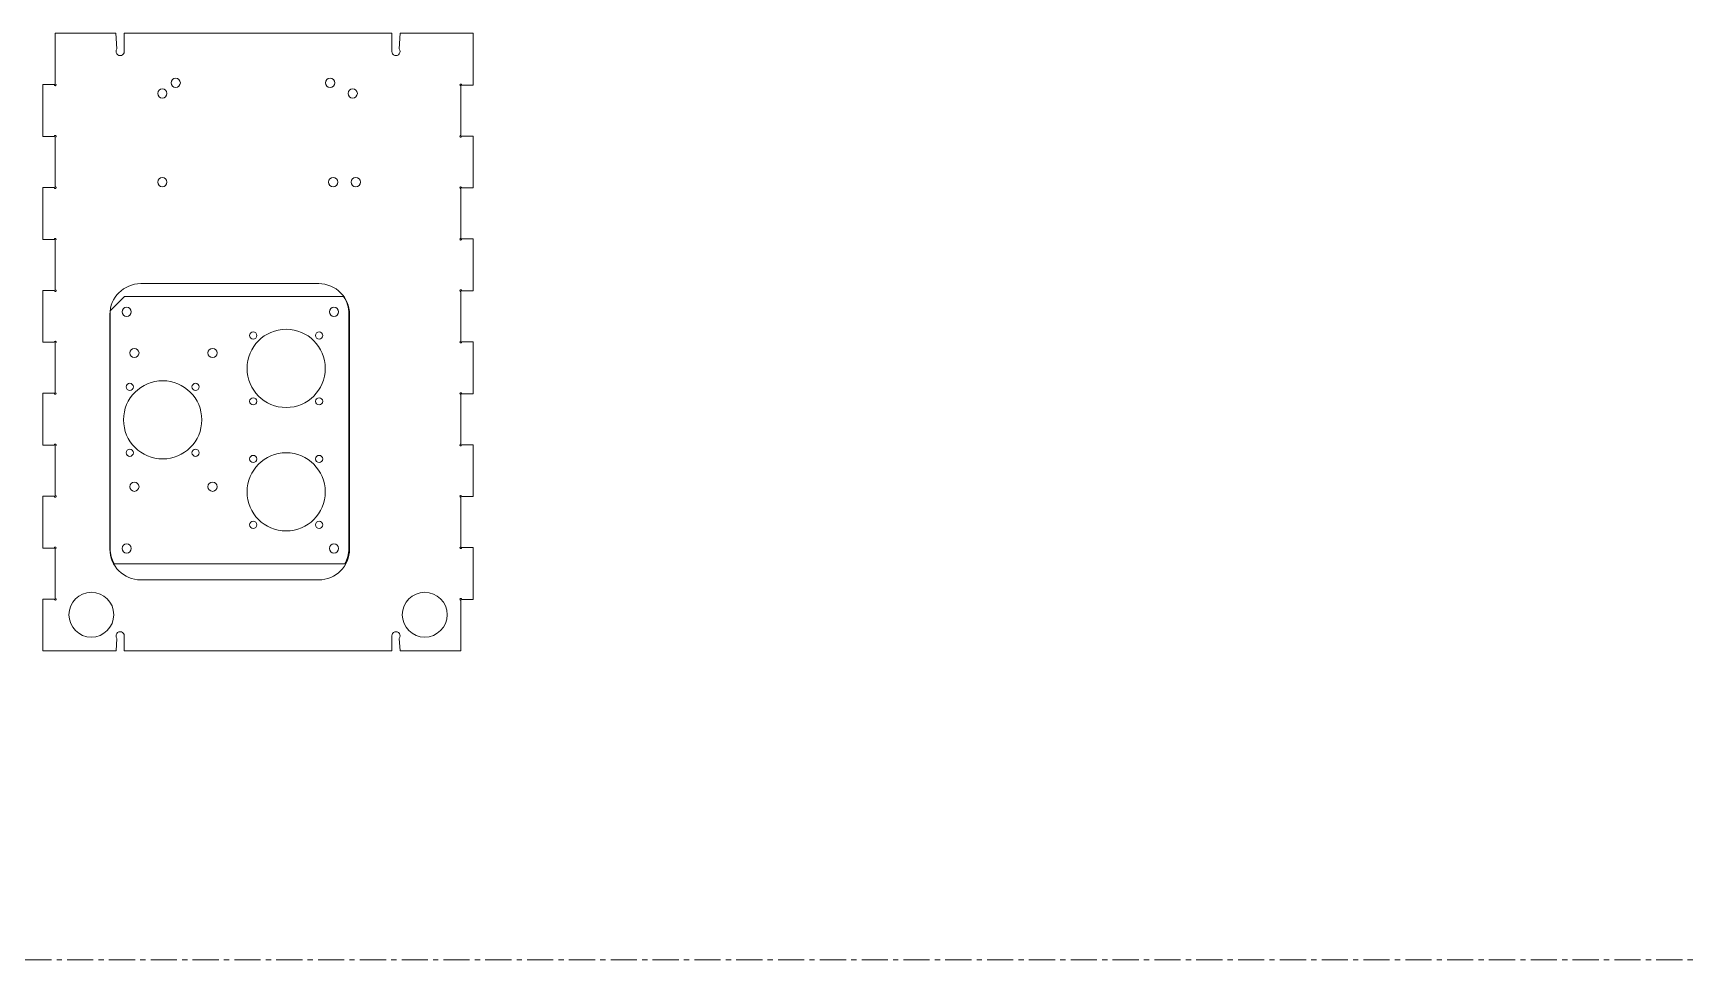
# Model space of a CAD drawing. Header units: millimetres. Extents: x 0 to 1624, y 0 to 914.
# Drawn here: x 817 to 1624, y 457 to 907 of the extents above; entities that cross this region are included whole.
import ezdxf

# ---------------------------------------------------------------- set-up
doc = ezdxf.new("R2010")
doc.units = ezdxf.units.MM
doc.linetypes.add('CENTERX2', pattern=[20.32, 12.7, -2.54, 2.54, -2.54])

msp = doc.modelspace()

# ---------------------------------------------------------------- linework, layer by layer
at = {"color": 7, "linetype": 'Continuous', "lineweight": 15}
for p, q in [((827.279, 907.3), (827.279, 882.588)), ((856.783, 907.3), (827.279, 907.3)), ((857.328, 899.668), (856.783, 907.3)), ((860.879, 907.3), (860.879, 898.449)), ((990.879, 907.3), (860.879, 907.3)), ((990.879, 898.449), (990.879, 907.3)), ((994.975, 907.3), (994.431, 899.668)), ((1030.479, 907.3), (994.975, 907.3)), ((1030.479, 882.1), (1030.479, 907.3)), ((821.279, 882.3), (821.279, 857.1)), ((826.992, 882.3), (821.279, 882.3)), ((1024.479, 857.588), (1024.479, 881.813)), ((1024.766, 882.1), (1030.479, 882.1)), ((821.279, 857.1), (826.992, 857.1)), ((827.279, 856.813), (827.279, 832.588)), ((1030.479, 857.3), (1024.766, 857.3)), ((1030.479, 832.1), (1030.479, 857.3)), ((821.279, 832.3), (821.279, 807.1)), ((826.992, 832.3), (821.279, 832.3)), ((1024.479, 807.588), (1024.479, 831.813)), ((1024.766, 832.1), (1030.479, 832.1)), ((821.279, 807.1), (826.992, 807.1)), ((827.279, 806.813), (827.279, 782.588)), ((1030.479, 807.3), (1024.766, 807.3)), ((1030.479, 782.1), (1030.479, 807.3)), ((955.379, 785.6), (868.879, 785.6)), ((821.279, 782.3), (821.279, 757.1)), ((826.992, 782.3), (821.279, 782.3)), ((861.035, 779.401), (854.035, 772.401)), ((861.035, 779.401), (967.394, 779.401)), ((1024.479, 757.588), (1024.479, 781.813)), ((1024.766, 782.1), (1030.479, 782.1)), ((853.879, 770.6), (853.879, 656.6)), ((854.035, 656.901), (854.035, 772.401)), ((970.035, 770.901), (970.035, 656.901)), ((970.379, 656.6), (970.379, 770.6)), ((821.279, 757.1), (826.992, 757.1)), ((827.279, 756.813), (827.279, 732.588)), ((1030.479, 757.3), (1024.766, 757.3)), ((1030.479, 732.1), (1030.479, 757.3)), ((821.279, 732.3), (821.279, 707.1)), ((826.992, 732.3), (821.279, 732.3)), ((1024.479, 707.588), (1024.479, 731.813)), ((1024.766, 732.1), (1030.479, 732.1)), ((821.279, 707.1), (826.992, 707.1)), ((827.279, 706.813), (827.279, 682.588)), ((1030.479, 707.3), (1024.766, 707.3)), ((1030.479, 682.1), (1030.479, 707.3)), ((821.279, 682.3), (821.279, 657.1)), ((826.992, 682.3), (821.279, 682.3)), ((1024.479, 657.588), (1024.479, 681.813)), ((1024.766, 682.1), (1030.479, 682.1)), ((821.279, 657.1), (826.992, 657.1)), ((827.279, 656.813), (827.279, 632.588)), ((1030.479, 657.3), (1024.766, 657.3)), ((1030.479, 632.1), (1030.479, 657.3)), ((968.025, 649.401), (856.044, 649.401)), ((868.879, 641.6), (955.379, 641.6)), ((821.279, 632.3), (821.279, 607.1)), ((826.992, 632.3), (821.279, 632.3)), ((1024.479, 607.1), (1024.479, 631.813)), ((1024.766, 632.1), (1030.479, 632.1)), ((860.879, 614.45), (860.879, 607.1)), ((990.879, 607.1), (990.879, 614.45)), ((821.279, 607.1), (856.89, 607.1)), ((856.89, 607.1), (857.326, 613.193)), ((860.879, 607.1), (990.879, 607.1)), ((994.433, 613.193), (994.868, 607.1)), ((994.868, 607.1), (1024.479, 607.1))]:
    msp.add_line(p, q, dxfattribs=at)
at = {"color": 7, "linetype": 'CENTERX2', "lineweight": 0}
msp.add_line((0, 457), (1624, 457), dxfattribs=at)
at = {"color": 7, "linetype": 'Continuous', "lineweight": 15}
for centre, radius in [((879.379, 878.05), 2.25), ((885.879, 883.2), 2.25), ((960.879, 883.2), 2.25), ((971.879, 878.05), 2.25), ((879.379, 834.95), 2.25), ((962.379, 834.95), 2.25), ((973.379, 834.95), 2.25), ((862.035, 771.901), 2.25), ((962.785, 771.901), 2.25), ((939.535, 744.401), 19), ((923.535, 760.401), 1.75), ((955.535, 760.401), 1.75), ((865.785, 751.901), 2.25), ((903.785, 751.901), 2.25), ((879.535, 719.401), 19), ((863.535, 735.401), 1.75), ((895.535, 735.401), 1.75), ((923.535, 728.401), 1.75), ((955.535, 728.401), 1.75), ((863.535, 703.401), 1.75), ((895.535, 703.401), 1.75), ((939.535, 684.401), 19), ((923.535, 700.401), 1.75), ((955.535, 700.401), 1.75), ((865.785, 686.901), 2.25), ((903.785, 686.901), 2.25), ((923.535, 668.401), 1.75), ((955.535, 668.401), 1.75), ((862.035, 656.901), 2.25), ((962.785, 656.901), 2.25), ((844.879, 624.7), 10.9), ((1006.879, 624.7), 10.9)]:
    msp.add_circle(centre, radius, dxfattribs=at)
for centre, radius, start, end in [((858.88, 898.407), 2, 140.892362, 1.212563), ((992.879, 898.407), 2, 178.787437, 39.107638), ((827.379, 882.2), 0.4, 165.522488, 104.477512), ((1024.379, 882.2), 0.4, 345.522488, 284.477512), ((827.379, 857.2), 0.4, 255.522488, 194.477512), ((1024.379, 857.2), 0.4, 75.522488, 14.477512), ((827.379, 832.2), 0.4, 165.522488, 104.477512), ((1024.379, 832.2), 0.4, 345.522488, 284.477512), ((827.379, 807.2), 0.4, 255.522488, 194.477512), ((1024.379, 807.2), 0.4, 75.522488, 14.477512), ((868.879, 770.6), 15, 90, 180), ((955.379, 770.6), 15, 0, 90), ((827.379, 782.2), 0.4, 165.522488, 104.477512), ((955.035, 770.901), 15, 0, 34.518108), ((1024.379, 782.2), 0.4, 345.522488, 284.477512), ((827.379, 757.2), 0.4, 255.522488, 194.477512), ((1024.379, 757.2), 0.4, 75.522488, 14.477512), ((827.379, 732.2), 0.4, 165.522488, 104.477512), ((1024.379, 732.2), 0.4, 345.522488, 284.477512), ((827.379, 707.2), 0.4, 255.522488, 194.477512), ((1024.379, 707.2), 0.4, 75.522488, 14.477512), ((827.379, 682.2), 0.4, 165.522488, 104.477512), ((1024.379, 682.2), 0.4, 345.522488, 284.477512), ((827.379, 657.2), 0.4, 255.522488, 194.477512), ((868.879, 656.6), 15, 180, 270), ((869.035, 656.901), 15, 180, 210), ((955.379, 656.6), 15, 270, 0), ((955.035, 656.901), 15, 330, 0), ((1024.379, 657.2), 0.4, 75.522488, 14.477512), ((827.379, 632.2), 0.4, 165.522488, 104.477512), ((1024.379, 632.2), 0.4, 345.522488, 284.477512), ((858.879, 614.453), 2, 359.933471, 219.037017), ((992.879, 614.453), 2, 320.962983, 180.066529)]:
    msp.add_arc(centre, radius, start, end, dxfattribs=at)

doc.saveas('drawing.dxf')
